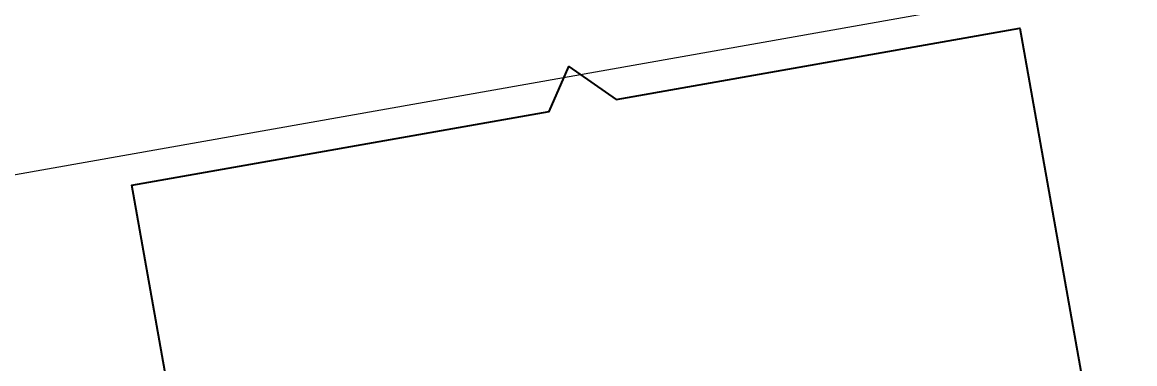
# Model space of a CAD drawing. Header units: millimetres. Extents: x 0 to 8967983, y -224399 to 13801.
# Drawn here: x 71329.06 to 71338.98, y -193403.83 to -193400.78 of the extents above; entities that cross this region are included whole.
import ezdxf
from ezdxf import colors
from ezdxf.entities.mleader import LeaderData, LeaderLine
from ezdxf.math import Vec2, Vec3

# ---------------------------------------------------------------- set-up
doc = ezdxf.new("R2010")
doc.units = ezdxf.units.MM
doc.header["$LTSCALE"] = 10
doc.layers.add('АР_Перегородки витражные', color=152, linetype='Continuous', lineweight=13)
doc.layers.add('Архитектура', color=251, linetype='Continuous')
doc.layers.get('0').off()
doc.layers.get('0').freeze()
doc.styles.add('ISOCPEUR', font='isocpeur.TTF', dxfattribs={"width": 0.7})

# ---------------------------------------------------------------- blocks, each defined once
blk = doc.blocks.new('стойка витр.')
at = {"lineweight": 0, "ltscale": 100, "transparency": 33554687}
blk.add_lwpolyline([(-0.0694, -6.3504), (8.119, -27.9437), (7.5529, -29.2016)], dxfattribs=at)
blk = doc.blocks.new('A$Cae753e6d')
at = {"color": 5, "lineweight": 0, "ltscale": 100, "transparency": 33554687}
blk.add_lwpolyline([(-8.3072, -45.9566), (14.3584, -41.5301), (15.5026, -42.3004)], dxfattribs=at)
at = {"layer": 'АР_Перегородки витражные', "rotation": 80.28340479355269}
blk.add_blockref('стойка витр.', (-14.5548, -44.8164), dxfattribs=at)
blk = doc.blocks.new('A$Cec9b444d')
at = {"color": 241, "ltscale": 100, "true_color": 0xf7abae, "rotation": 359}
blk.add_blockref('A$Cae753e6d', (-263.6037, -6176.9291), dxfattribs=at)
blk = doc.blocks.new('_DOTSMALL')
at = {"color": 0, "linetype": 'ByBlock', "const_width": 0.5}
blk.add_lwpolyline([(-0.0625, 0, 1), (0.0625, 0, 1)], format="xyb", close=True, dxfattribs=at)

msp = doc.modelspace()

# ---------------------------------------------------------------- linework, layer by layer
at = {"layer": 'Архитектура', "lineweight": 25, "transparency": 33554684}
msp.add_lwpolyline([(71330.9076, -193407.159), (71330.0352, -193402.2369), (71333.7569, -193401.5773), (71333.9331, -193401.1746), (71334.3571, -193401.4709), (71337.9587, -193400.8326), (71338.831, -193405.7547)], dxfattribs=at)
msp.add_lwpolyline([(71330.9076, -193407.159), (71330.0352, -193402.2369), (71333.7569, -193401.5773), (71333.9331, -193401.1746), (71334.3571, -193401.4709), (71337.9587, -193400.8326), (71338.831, -193405.7547)], dxfattribs=at)
msp.add_lwpolyline([(71330.9076, -193407.159), (71330.0352, -193402.2369), (71333.7569, -193401.5773), (71333.9331, -193401.1746), (71334.3571, -193401.4709), (71337.9587, -193400.8326), (71338.831, -193405.7547)], dxfattribs=at)
msp.add_lwpolyline([(71330.9076, -193407.159), (71330.0352, -193402.2369), (71333.7569, -193401.5773), (71333.9331, -193401.1746), (71334.3571, -193401.4709), (71337.9587, -193400.8326), (71338.831, -193405.7547)], dxfattribs=at)
msp.add_lwpolyline([(71330.9076, -193407.159), (71330.0352, -193402.2369), (71333.7569, -193401.5773), (71333.9331, -193401.1746), (71334.3571, -193401.4709), (71337.9587, -193400.8326), (71338.831, -193405.7547)], dxfattribs=at)
msp.add_lwpolyline([(71330.9076, -193407.159), (71330.0352, -193402.2369), (71333.7569, -193401.5773), (71333.9331, -193401.1746), (71334.3571, -193401.4709), (71337.9587, -193400.8326), (71338.831, -193405.7547)], dxfattribs=at)
msp.add_lwpolyline([(71330.9076, -193407.159), (71330.0352, -193402.2369), (71333.7569, -193401.5773), (71333.9331, -193401.1746), (71334.3571, -193401.4709), (71337.9587, -193400.8326), (71338.831, -193405.7547)], dxfattribs=at)
msp.add_lwpolyline([(71330.9076, -193407.159), (71330.0352, -193402.2369), (71333.7569, -193401.5773), (71333.9331, -193401.1746), (71334.3571, -193401.4709), (71337.9587, -193400.8326), (71338.831, -193405.7547)], dxfattribs=at)
msp.add_lwpolyline([(71330.9076, -193407.159), (71330.0352, -193402.2369), (71333.7569, -193401.5773), (71333.9331, -193401.1746), (71334.3571, -193401.4709), (71337.9587, -193400.8326), (71338.831, -193405.7547)], dxfattribs=at)
msp.add_lwpolyline([(71330.9076, -193407.159), (71330.0352, -193402.2369), (71333.7569, -193401.5773), (71333.9331, -193401.1746), (71334.3571, -193401.4709), (71337.9587, -193400.8326), (71338.831, -193405.7547)], dxfattribs=at)
msp.add_lwpolyline([(71330.9076, -193407.159), (71330.0352, -193402.2369), (71333.7569, -193401.5773), (71333.9331, -193401.1746), (71334.3571, -193401.4709), (71337.9587, -193400.8326), (71338.831, -193405.7547)], dxfattribs=at)
msp.add_lwpolyline([(71330.9076, -193407.159), (71330.0352, -193402.2369), (71333.7569, -193401.5773), (71333.9331, -193401.1746), (71334.3571, -193401.4709), (71337.9587, -193400.8326), (71338.831, -193405.7547)], dxfattribs=at)
msp.add_lwpolyline([(71330.9076, -193407.159), (71330.0352, -193402.2369), (71333.7569, -193401.5773), (71333.9331, -193401.1746), (71334.3571, -193401.4709), (71337.9587, -193400.8326), (71338.831, -193405.7547)], dxfattribs=at)
msp.add_lwpolyline([(71330.9076, -193407.159), (71330.0352, -193402.2369), (71333.7569, -193401.5773), (71333.9331, -193401.1746), (71334.3571, -193401.4709), (71337.9587, -193400.8326), (71338.831, -193405.7547)], dxfattribs=at)
msp.add_lwpolyline([(71330.9076, -193407.159), (71330.0352, -193402.2369), (71333.7569, -193401.5773), (71333.9331, -193401.1746), (71334.3571, -193401.4709), (71337.9587, -193400.8326), (71338.831, -193405.7547)], dxfattribs=at)
msp.add_lwpolyline([(71330.9076, -193407.159), (71330.0352, -193402.2369), (71333.7569, -193401.5773), (71333.9331, -193401.1746), (71334.3571, -193401.4709), (71337.9587, -193400.8326), (71338.831, -193405.7547)], dxfattribs=at)
msp.add_lwpolyline([(71330.9076, -193407.159), (71330.0352, -193402.2369), (71333.7569, -193401.5773), (71333.9331, -193401.1746), (71334.3571, -193401.4709), (71337.9587, -193400.8326), (71338.831, -193405.7547)], dxfattribs=at)
msp.add_lwpolyline([(71330.9076, -193407.159), (71330.0352, -193402.2369), (71333.7569, -193401.5773), (71333.9331, -193401.1746), (71334.3571, -193401.4709), (71337.9587, -193400.8326), (71338.831, -193405.7547)], dxfattribs=at)
msp.add_lwpolyline([(71330.9076, -193407.159), (71330.0352, -193402.2369), (71333.7569, -193401.5773), (71333.9331, -193401.1746), (71334.3571, -193401.4709), (71337.9587, -193400.8326), (71338.831, -193405.7547)], dxfattribs=at)
msp.add_lwpolyline([(71330.9076, -193407.159), (71330.0352, -193402.2369), (71333.7569, -193401.5773), (71333.9331, -193401.1746), (71334.3571, -193401.4709), (71337.9587, -193400.8326), (71338.831, -193405.7547)], dxfattribs=at)
msp.add_lwpolyline([(71330.9076, -193407.159), (71330.0352, -193402.2369), (71333.7569, -193401.5773), (71333.9331, -193401.1746), (71334.3571, -193401.4709), (71337.9587, -193400.8326), (71338.831, -193405.7547)], dxfattribs=at)
msp.add_lwpolyline([(71330.9076, -193407.159), (71330.0352, -193402.2369), (71333.7569, -193401.5773), (71333.9331, -193401.1746), (71334.3571, -193401.4709), (71337.9587, -193400.8326), (71338.831, -193405.7547)], dxfattribs=at)
msp.add_lwpolyline([(71330.9076, -193407.159), (71330.0352, -193402.2369), (71333.7569, -193401.5773), (71333.9331, -193401.1746), (71334.3571, -193401.4709), (71337.9587, -193400.8326), (71338.831, -193405.7547)], dxfattribs=at)
msp.add_lwpolyline([(71330.9076, -193407.159), (71330.0352, -193402.2369), (71333.7569, -193401.5773), (71333.9331, -193401.1746), (71334.3571, -193401.4709), (71337.9587, -193400.8326), (71338.831, -193405.7547)], dxfattribs=at)
msp.add_lwpolyline([(71330.9076, -193407.159), (71330.0352, -193402.2369), (71333.7569, -193401.5773), (71333.9331, -193401.1746), (71334.3571, -193401.4709), (71337.9587, -193400.8326), (71338.831, -193405.7547)], dxfattribs=at)
msp.add_lwpolyline([(71330.9076, -193407.159), (71330.0352, -193402.2369), (71333.7569, -193401.5773), (71333.9331, -193401.1746), (71334.3571, -193401.4709), (71337.9587, -193400.8326), (71338.831, -193405.7547)], dxfattribs=at)
msp.add_lwpolyline([(71330.9076, -193407.159), (71330.0352, -193402.2369), (71333.7569, -193401.5773), (71333.9331, -193401.1746), (71334.3571, -193401.4709), (71337.9587, -193400.8326), (71338.831, -193405.7547)], dxfattribs=at)
msp.add_lwpolyline([(71330.9076, -193407.159), (71330.0352, -193402.2369), (71333.7569, -193401.5773), (71333.9331, -193401.1746), (71334.3571, -193401.4709), (71337.9587, -193400.8326), (71338.831, -193405.7547)], dxfattribs=at)
msp.add_lwpolyline([(71330.9076, -193407.159), (71330.0352, -193402.2369), (71333.7569, -193401.5773), (71333.9331, -193401.1746), (71334.3571, -193401.4709), (71337.9587, -193400.8326), (71338.831, -193405.7547)], dxfattribs=at)
msp.add_lwpolyline([(71330.9076, -193407.159), (71330.0352, -193402.2369), (71333.7569, -193401.5773), (71333.9331, -193401.1746), (71334.3571, -193401.4709), (71337.9587, -193400.8326), (71338.831, -193405.7547)], dxfattribs=at)
msp.add_lwpolyline([(71330.9076, -193407.159), (71330.0352, -193402.2369), (71333.7569, -193401.5773), (71333.9331, -193401.1746), (71334.3571, -193401.4709), (71337.9587, -193400.8326), (71338.831, -193405.7547)], dxfattribs=at)
msp.add_lwpolyline([(71330.9076, -193407.159), (71330.0352, -193402.2369), (71333.7569, -193401.5773), (71333.9331, -193401.1746), (71334.3571, -193401.4709), (71337.9587, -193400.8326), (71338.831, -193405.7547)], dxfattribs=at)
msp.add_lwpolyline([(71330.9076, -193407.159), (71330.0352, -193402.2369), (71333.7569, -193401.5773), (71333.9331, -193401.1746), (71334.3571, -193401.4709), (71337.9587, -193400.8326), (71338.831, -193405.7547)], dxfattribs=at)
msp.add_lwpolyline([(71330.9076, -193407.159), (71330.0352, -193402.2369), (71333.7569, -193401.5773), (71333.9331, -193401.1746), (71334.3571, -193401.4709), (71337.9587, -193400.8326), (71338.831, -193405.7547)], dxfattribs=at)
msp.add_lwpolyline([(71330.9076, -193407.159), (71330.0352, -193402.2369), (71333.7569, -193401.5773), (71333.9331, -193401.1746), (71334.3571, -193401.4709), (71337.9587, -193400.8326), (71338.831, -193405.7547)], dxfattribs=at)
msp.add_lwpolyline([(71330.9076, -193407.159), (71330.0352, -193402.2369), (71333.7569, -193401.5773), (71333.9331, -193401.1746), (71334.3571, -193401.4709), (71337.9587, -193400.8326), (71338.831, -193405.7547)], dxfattribs=at)
msp.add_lwpolyline([(71330.9076, -193407.159), (71330.0352, -193402.2369), (71333.7569, -193401.5773), (71333.9331, -193401.1746), (71334.3571, -193401.4709), (71337.9587, -193400.8326), (71338.831, -193405.7547)], dxfattribs=at)
msp.add_lwpolyline([(71330.9076, -193407.159), (71330.0352, -193402.2369), (71333.7569, -193401.5773), (71333.9331, -193401.1746), (71334.3571, -193401.4709), (71337.9587, -193400.8326), (71338.831, -193405.7547)], dxfattribs=at)
msp.add_lwpolyline([(71330.9076, -193407.159), (71330.0352, -193402.2369), (71333.7569, -193401.5773), (71333.9331, -193401.1746), (71334.3571, -193401.4709), (71337.9587, -193400.8326), (71338.831, -193405.7547)], dxfattribs=at)
msp.add_lwpolyline([(71330.9076, -193407.159), (71330.0352, -193402.2369), (71333.7569, -193401.5773), (71333.9331, -193401.1746), (71334.3571, -193401.4709), (71337.9587, -193400.8326), (71338.831, -193405.7547)], dxfattribs=at)
msp.add_lwpolyline([(71330.9076, -193407.159), (71330.0352, -193402.2369), (71333.7569, -193401.5773), (71333.9331, -193401.1746), (71334.3571, -193401.4709), (71337.9587, -193400.8326), (71338.831, -193405.7547)], dxfattribs=at)
msp.add_lwpolyline([(71330.9076, -193407.159), (71330.0352, -193402.2369), (71333.7569, -193401.5773), (71333.9331, -193401.1746), (71334.3571, -193401.4709), (71337.9587, -193400.8326), (71338.831, -193405.7547)], dxfattribs=at)
msp.add_lwpolyline([(71330.9076, -193407.159), (71330.0352, -193402.2369), (71333.7569, -193401.5773), (71333.9331, -193401.1746), (71334.3571, -193401.4709), (71337.9587, -193400.8326), (71338.831, -193405.7547)], dxfattribs=at)
msp.add_lwpolyline([(71330.9076, -193407.159), (71330.0352, -193402.2369), (71333.7569, -193401.5773), (71333.9331, -193401.1746), (71334.3571, -193401.4709), (71337.9587, -193400.8326), (71338.831, -193405.7547)], dxfattribs=at)
msp.add_lwpolyline([(71330.9076, -193407.159), (71330.0352, -193402.2369), (71333.7569, -193401.5773), (71333.9331, -193401.1746), (71334.3571, -193401.4709), (71337.9587, -193400.8326), (71338.831, -193405.7547)], dxfattribs=at)
msp.add_lwpolyline([(71330.9076, -193407.159), (71330.0352, -193402.2369), (71333.7569, -193401.5773), (71333.9331, -193401.1746), (71334.3571, -193401.4709), (71337.9587, -193400.8326), (71338.831, -193405.7547)], dxfattribs=at)
msp.add_lwpolyline([(71330.9076, -193407.159), (71330.0352, -193402.2369), (71333.7569, -193401.5773), (71333.9331, -193401.1746), (71334.3571, -193401.4709), (71337.9587, -193400.8326), (71338.831, -193405.7547)], dxfattribs=at)
msp.add_lwpolyline([(71330.9076, -193407.159), (71330.0352, -193402.2369), (71333.7569, -193401.5773), (71333.9331, -193401.1746), (71334.3571, -193401.4709), (71337.9587, -193400.8326), (71338.831, -193405.7547)], dxfattribs=at)
msp.add_lwpolyline([(71330.9076, -193407.159), (71330.0352, -193402.2369), (71333.7569, -193401.5773), (71333.9331, -193401.1746), (71334.3571, -193401.4709), (71337.9587, -193400.8326), (71338.831, -193405.7547)], dxfattribs=at)
msp.add_lwpolyline([(71330.9076, -193407.159), (71330.0352, -193402.2369), (71333.7569, -193401.5773), (71333.9331, -193401.1746), (71334.3571, -193401.4709), (71337.9587, -193400.8326), (71338.831, -193405.7547)], dxfattribs=at)
msp.add_lwpolyline([(71330.9076, -193407.159), (71330.0352, -193402.2369), (71333.7569, -193401.5773), (71333.9331, -193401.1746), (71334.3571, -193401.4709), (71337.9587, -193400.8326), (71338.831, -193405.7547)], dxfattribs=at)
msp.add_lwpolyline([(71330.9076, -193407.159), (71330.0352, -193402.2369), (71333.7569, -193401.5773), (71333.9331, -193401.1746), (71334.3571, -193401.4709), (71337.9587, -193400.8326), (71338.831, -193405.7547)], dxfattribs=at)
msp.add_lwpolyline([(71330.9076, -193407.159), (71330.0352, -193402.2369), (71333.7569, -193401.5773), (71333.9331, -193401.1746), (71334.3571, -193401.4709), (71337.9587, -193400.8326), (71338.831, -193405.7547)], dxfattribs=at)
msp.add_lwpolyline([(71330.9076, -193407.159), (71330.0352, -193402.2369), (71333.7569, -193401.5773), (71333.9331, -193401.1746), (71334.3571, -193401.4709), (71337.9587, -193400.8326), (71338.831, -193405.7547)], dxfattribs=at)
msp.add_lwpolyline([(71330.9076, -193407.159), (71330.0352, -193402.2369), (71333.7569, -193401.5773), (71333.9331, -193401.1746), (71334.3571, -193401.4709), (71337.9587, -193400.8326), (71338.831, -193405.7547)], dxfattribs=at)
msp.add_lwpolyline([(71330.9076, -193407.159), (71330.0352, -193402.2369), (71333.7569, -193401.5773), (71333.9331, -193401.1746), (71334.3571, -193401.4709), (71337.9587, -193400.8326), (71338.831, -193405.7547)], dxfattribs=at)
msp.add_lwpolyline([(71330.9076, -193407.159), (71330.0352, -193402.2369), (71333.7569, -193401.5773), (71333.9331, -193401.1746), (71334.3571, -193401.4709), (71337.9587, -193400.8326), (71338.831, -193405.7547)], dxfattribs=at)
msp.add_lwpolyline([(71330.9076, -193407.159), (71330.0352, -193402.2369), (71333.7569, -193401.5773), (71333.9331, -193401.1746), (71334.3571, -193401.4709), (71337.9587, -193400.8326), (71338.831, -193405.7547)], dxfattribs=at)
msp.add_lwpolyline([(71330.9076, -193407.159), (71330.0352, -193402.2369), (71333.7569, -193401.5773), (71333.9331, -193401.1746), (71334.3571, -193401.4709), (71337.9587, -193400.8326), (71338.831, -193405.7547)], dxfattribs=at)
msp.add_lwpolyline([(71330.9076, -193407.159), (71330.0352, -193402.2369), (71333.7569, -193401.5773), (71333.9331, -193401.1746), (71334.3571, -193401.4709), (71337.9587, -193400.8326), (71338.831, -193405.7547)], dxfattribs=at)
msp.add_lwpolyline([(71330.9076, -193407.159), (71330.0352, -193402.2369), (71333.7569, -193401.5773), (71333.9331, -193401.1746), (71334.3571, -193401.4709), (71337.9587, -193400.8326), (71338.831, -193405.7547)], dxfattribs=at)
msp.add_lwpolyline([(71330.9076, -193407.159), (71330.0352, -193402.2369), (71333.7569, -193401.5773), (71333.9331, -193401.1746), (71334.3571, -193401.4709), (71337.9587, -193400.8326), (71338.831, -193405.7547)], dxfattribs=at)
msp.add_lwpolyline([(71330.9076, -193407.159), (71330.0352, -193402.2369), (71333.7569, -193401.5773), (71333.9331, -193401.1746), (71334.3571, -193401.4709), (71337.9587, -193400.8326), (71338.831, -193405.7547)], dxfattribs=at)
msp.add_lwpolyline([(71330.9076, -193407.159), (71330.0352, -193402.2369), (71333.7569, -193401.5773), (71333.9331, -193401.1746), (71334.3571, -193401.4709), (71337.9587, -193400.8326), (71338.831, -193405.7547)], dxfattribs=at)
msp.add_lwpolyline([(71330.9076, -193407.159), (71330.0352, -193402.2369), (71333.7569, -193401.5773), (71333.9331, -193401.1746), (71334.3571, -193401.4709), (71337.9587, -193400.8326), (71338.831, -193405.7547)], dxfattribs=at)
msp.add_lwpolyline([(71330.9076, -193407.159), (71330.0352, -193402.2369), (71333.7569, -193401.5773), (71333.9331, -193401.1746), (71334.3571, -193401.4709), (71337.9587, -193400.8326), (71338.831, -193405.7547)], dxfattribs=at)
msp.add_lwpolyline([(71330.9076, -193407.159), (71330.0352, -193402.2369), (71333.7569, -193401.5773), (71333.9331, -193401.1746), (71334.3571, -193401.4709), (71337.9587, -193400.8326), (71338.831, -193405.7547)], dxfattribs=at)
msp.add_lwpolyline([(71330.9076, -193407.159), (71330.0352, -193402.2369), (71333.7569, -193401.5773), (71333.9331, -193401.1746), (71334.3571, -193401.4709), (71337.9587, -193400.8326), (71338.831, -193405.7547)], dxfattribs=at)
msp.add_lwpolyline([(71330.9076, -193407.159), (71330.0352, -193402.2369), (71333.7569, -193401.5773), (71333.9331, -193401.1746), (71334.3571, -193401.4709), (71337.9587, -193400.8326), (71338.831, -193405.7547)], dxfattribs=at)
msp.add_lwpolyline([(71330.9076, -193407.159), (71330.0352, -193402.2369), (71333.7569, -193401.5773), (71333.9331, -193401.1746), (71334.3571, -193401.4709), (71337.9587, -193400.8326), (71338.831, -193405.7547)], dxfattribs=at)
msp.add_lwpolyline([(71330.9076, -193407.159), (71330.0352, -193402.2369), (71333.7569, -193401.5773), (71333.9331, -193401.1746), (71334.3571, -193401.4709), (71337.9587, -193400.8326), (71338.831, -193405.7547)], dxfattribs=at)
msp.add_lwpolyline([(71330.9076, -193407.159), (71330.0352, -193402.2369), (71333.7569, -193401.5773), (71333.9331, -193401.1746), (71334.3571, -193401.4709), (71337.9587, -193400.8326), (71338.831, -193405.7547)], dxfattribs=at)
msp.add_lwpolyline([(71330.9076, -193407.159), (71330.0352, -193402.2369), (71333.7569, -193401.5773), (71333.9331, -193401.1746), (71334.3571, -193401.4709), (71337.9587, -193400.8326), (71338.831, -193405.7547)], dxfattribs=at)
msp.add_lwpolyline([(71330.9076, -193407.159), (71330.0352, -193402.2369), (71333.7569, -193401.5773), (71333.9331, -193401.1746), (71334.3571, -193401.4709), (71337.9587, -193400.8326), (71338.831, -193405.7547)], dxfattribs=at)
msp.add_lwpolyline([(71330.9076, -193407.159), (71330.0352, -193402.2369), (71333.7569, -193401.5773), (71333.9331, -193401.1746), (71334.3571, -193401.4709), (71337.9587, -193400.8326), (71338.831, -193405.7547)], dxfattribs=at)
msp.add_lwpolyline([(71330.9076, -193407.159), (71330.0352, -193402.2369), (71333.7569, -193401.5773), (71333.9331, -193401.1746), (71334.3571, -193401.4709), (71337.9587, -193400.8326), (71338.831, -193405.7547)], dxfattribs=at)
msp.add_lwpolyline([(71330.9076, -193407.159), (71330.0352, -193402.2369), (71333.7569, -193401.5773), (71333.9331, -193401.1746), (71334.3571, -193401.4709), (71337.9587, -193400.8326), (71338.831, -193405.7547)], dxfattribs=at)
msp.add_lwpolyline([(71330.9076, -193407.159), (71330.0352, -193402.2369), (71333.7569, -193401.5773), (71333.9331, -193401.1746), (71334.3571, -193401.4709), (71337.9587, -193400.8326), (71338.831, -193405.7547)], dxfattribs=at)
msp.add_lwpolyline([(71330.9076, -193407.159), (71330.0352, -193402.2369), (71333.7569, -193401.5773), (71333.9331, -193401.1746), (71334.3571, -193401.4709), (71337.9587, -193400.8326), (71338.831, -193405.7547)], dxfattribs=at)
msp.add_lwpolyline([(71330.9076, -193407.159), (71330.0352, -193402.2369), (71333.7569, -193401.5773), (71333.9331, -193401.1746), (71334.3571, -193401.4709), (71337.9587, -193400.8326), (71338.831, -193405.7547)], dxfattribs=at)
msp.add_lwpolyline([(71330.9076, -193407.159), (71330.0352, -193402.2369), (71333.7569, -193401.5773), (71333.9331, -193401.1746), (71334.3571, -193401.4709), (71337.9587, -193400.8326), (71338.831, -193405.7547)], dxfattribs=at)
msp.add_lwpolyline([(71330.9076, -193407.159), (71330.0352, -193402.2369), (71333.7569, -193401.5773), (71333.9331, -193401.1746), (71334.3571, -193401.4709), (71337.9587, -193400.8326), (71338.831, -193405.7547)], dxfattribs=at)
msp.add_lwpolyline([(71330.9076, -193407.159), (71330.0352, -193402.2369), (71333.7569, -193401.5773), (71333.9331, -193401.1746), (71334.3571, -193401.4709), (71337.9587, -193400.8326), (71338.831, -193405.7547)], dxfattribs=at)
msp.add_lwpolyline([(71330.9076, -193407.159), (71330.0352, -193402.2369), (71333.7569, -193401.5773), (71333.9331, -193401.1746), (71334.3571, -193401.4709), (71337.9587, -193400.8326), (71338.831, -193405.7547)], dxfattribs=at)
msp.add_lwpolyline([(71330.9076, -193407.159), (71330.0352, -193402.2369), (71333.7569, -193401.5773), (71333.9331, -193401.1746), (71334.3571, -193401.4709), (71337.9587, -193400.8326), (71338.831, -193405.7547)], dxfattribs=at)
msp.add_lwpolyline([(71330.9076, -193407.159), (71330.0352, -193402.2369), (71333.7569, -193401.5773), (71333.9331, -193401.1746), (71334.3571, -193401.4709), (71337.9587, -193400.8326), (71338.831, -193405.7547)], dxfattribs=at)
msp.add_lwpolyline([(71330.9076, -193407.159), (71330.0352, -193402.2369), (71333.7569, -193401.5773), (71333.9331, -193401.1746), (71334.3571, -193401.4709), (71337.9587, -193400.8326), (71338.831, -193405.7547)], dxfattribs=at)
msp.add_lwpolyline([(71330.9076, -193407.159), (71330.0352, -193402.2369), (71333.7569, -193401.5773), (71333.9331, -193401.1746), (71334.3571, -193401.4709), (71337.9587, -193400.8326), (71338.831, -193405.7547)], dxfattribs=at)
msp.add_lwpolyline([(71330.9076, -193407.159), (71330.0352, -193402.2369), (71333.7569, -193401.5773), (71333.9331, -193401.1746), (71334.3571, -193401.4709), (71337.9587, -193400.8326), (71338.831, -193405.7547)], dxfattribs=at)
msp.add_lwpolyline([(71330.9076, -193407.159), (71330.0352, -193402.2369), (71333.7569, -193401.5773), (71333.9331, -193401.1746), (71334.3571, -193401.4709), (71337.9587, -193400.8326), (71338.831, -193405.7547)], dxfattribs=at)
msp.add_lwpolyline([(71330.9076, -193407.159), (71330.0352, -193402.2369), (71333.7569, -193401.5773), (71333.9331, -193401.1746), (71334.3571, -193401.4709), (71337.9587, -193400.8326), (71338.831, -193405.7547)], dxfattribs=at)
msp.add_lwpolyline([(71330.9076, -193407.159), (71330.0352, -193402.2369), (71333.7569, -193401.5773), (71333.9331, -193401.1746), (71334.3571, -193401.4709), (71337.9587, -193400.8326), (71338.831, -193405.7547)], dxfattribs=at)
msp.add_lwpolyline([(71330.9076, -193407.159), (71330.0352, -193402.2369), (71333.7569, -193401.5773), (71333.9331, -193401.1746), (71334.3571, -193401.4709), (71337.9587, -193400.8326), (71338.831, -193405.7547)], dxfattribs=at)
msp.add_lwpolyline([(71330.9076, -193407.159), (71330.0352, -193402.2369), (71333.7569, -193401.5773), (71333.9331, -193401.1746), (71334.3571, -193401.4709), (71337.9587, -193400.8326), (71338.831, -193405.7547)], dxfattribs=at)
msp.add_lwpolyline([(71330.9076, -193407.159), (71330.0352, -193402.2369), (71333.7569, -193401.5773), (71333.9331, -193401.1746), (71334.3571, -193401.4709), (71337.9587, -193400.8326), (71338.831, -193405.7547)], dxfattribs=at)
msp.add_lwpolyline([(71330.9076, -193407.159), (71330.0352, -193402.2369), (71333.7569, -193401.5773), (71333.9331, -193401.1746), (71334.3571, -193401.4709), (71337.9587, -193400.8326), (71338.831, -193405.7547)], dxfattribs=at)
msp.add_lwpolyline([(71330.9076, -193407.159), (71330.0352, -193402.2369), (71333.7569, -193401.5773), (71333.9331, -193401.1746), (71334.3571, -193401.4709), (71337.9587, -193400.8326), (71338.831, -193405.7547)], dxfattribs=at)
msp.add_lwpolyline([(71330.9076, -193407.159), (71330.0352, -193402.2369), (71333.7569, -193401.5773), (71333.9331, -193401.1746), (71334.3571, -193401.4709), (71337.9587, -193400.8326), (71338.831, -193405.7547)], dxfattribs=at)
msp.add_lwpolyline([(71330.9076, -193407.159), (71330.0352, -193402.2369), (71333.7569, -193401.5773), (71333.9331, -193401.1746), (71334.3571, -193401.4709), (71337.9587, -193400.8326), (71338.831, -193405.7547)], dxfattribs=at)
msp.add_lwpolyline([(71330.9076, -193407.159), (71330.0352, -193402.2369), (71333.7569, -193401.5773), (71333.9331, -193401.1746), (71334.3571, -193401.4709), (71337.9587, -193400.8326), (71338.831, -193405.7547)], dxfattribs=at)
msp.add_lwpolyline([(71330.9076, -193407.159), (71330.0352, -193402.2369), (71333.7569, -193401.5773), (71333.9331, -193401.1746), (71334.3571, -193401.4709), (71337.9587, -193400.8326), (71338.831, -193405.7547)], dxfattribs=at)
msp.add_lwpolyline([(71330.9076, -193407.159), (71330.0352, -193402.2369), (71333.7569, -193401.5773), (71333.9331, -193401.1746), (71334.3571, -193401.4709), (71337.9587, -193400.8326), (71338.831, -193405.7547)], dxfattribs=at)
msp.add_lwpolyline([(71330.9076, -193407.159), (71330.0352, -193402.2369), (71333.7569, -193401.5773), (71333.9331, -193401.1746), (71334.3571, -193401.4709), (71337.9587, -193400.8326), (71338.831, -193405.7547)], dxfattribs=at)
msp.add_lwpolyline([(71330.9076, -193407.159), (71330.0352, -193402.2369), (71333.7569, -193401.5773), (71333.9331, -193401.1746), (71334.3571, -193401.4709), (71337.9587, -193400.8326), (71338.831, -193405.7547)], dxfattribs=at)
msp.add_lwpolyline([(71330.9076, -193407.159), (71330.0352, -193402.2369), (71333.7569, -193401.5773), (71333.9331, -193401.1746), (71334.3571, -193401.4709), (71337.9587, -193400.8326), (71338.831, -193405.7547)], dxfattribs=at)
msp.add_lwpolyline([(71330.9076, -193407.159), (71330.0352, -193402.2369), (71333.7569, -193401.5773), (71333.9331, -193401.1746), (71334.3571, -193401.4709), (71337.9587, -193400.8326), (71338.831, -193405.7547)], dxfattribs=at)
msp.add_lwpolyline([(71330.9076, -193407.159), (71330.0352, -193402.2369), (71333.7569, -193401.5773), (71333.9331, -193401.1746), (71334.3571, -193401.4709), (71337.9587, -193400.8326), (71338.831, -193405.7547)], dxfattribs=at)
msp.add_lwpolyline([(71330.9076, -193407.159), (71330.0352, -193402.2369), (71333.7569, -193401.5773), (71333.9331, -193401.1746), (71334.3571, -193401.4709), (71337.9587, -193400.8326), (71338.831, -193405.7547)], dxfattribs=at)
msp.add_lwpolyline([(71330.9076, -193407.159), (71330.0352, -193402.2369), (71333.7569, -193401.5773), (71333.9331, -193401.1746), (71334.3571, -193401.4709), (71337.9587, -193400.8326), (71338.831, -193405.7547)], dxfattribs=at)
msp.add_lwpolyline([(71330.9076, -193407.159), (71330.0352, -193402.2369), (71333.7569, -193401.5773), (71333.9331, -193401.1746), (71334.3571, -193401.4709), (71337.9587, -193400.8326), (71338.831, -193405.7547)], dxfattribs=at)
msp.add_lwpolyline([(71330.9076, -193407.159), (71330.0352, -193402.2369), (71333.7569, -193401.5773), (71333.9331, -193401.1746), (71334.3571, -193401.4709), (71337.9587, -193400.8326), (71338.831, -193405.7547)], dxfattribs=at)
msp.add_lwpolyline([(71330.9076, -193407.159), (71330.0352, -193402.2369), (71333.7569, -193401.5773), (71333.9331, -193401.1746), (71334.3571, -193401.4709), (71337.9587, -193400.8326), (71338.831, -193405.7547)], dxfattribs=at)
msp.add_lwpolyline([(71330.9076, -193407.159), (71330.0352, -193402.2369), (71333.7569, -193401.5773), (71333.9331, -193401.1746), (71334.3571, -193401.4709), (71337.9587, -193400.8326), (71338.831, -193405.7547)], dxfattribs=at)
msp.add_lwpolyline([(71330.9076, -193407.159), (71330.0352, -193402.2369), (71333.7569, -193401.5773), (71333.9331, -193401.1746), (71334.3571, -193401.4709), (71337.9587, -193400.8326), (71338.831, -193405.7547)], dxfattribs=at)
msp.add_lwpolyline([(71330.9076, -193407.159), (71330.0352, -193402.2369), (71333.7569, -193401.5773), (71333.9331, -193401.1746), (71334.3571, -193401.4709), (71337.9587, -193400.8326), (71338.831, -193405.7547)], dxfattribs=at)
msp.add_lwpolyline([(71330.9076, -193407.159), (71330.0352, -193402.2369), (71333.7569, -193401.5773), (71333.9331, -193401.1746), (71334.3571, -193401.4709), (71337.9587, -193400.8326), (71338.831, -193405.7547)], dxfattribs=at)
msp.add_lwpolyline([(71330.9076, -193407.159), (71330.0352, -193402.2369), (71333.7569, -193401.5773), (71333.9331, -193401.1746), (71334.3571, -193401.4709), (71337.9587, -193400.8326), (71338.831, -193405.7547)], dxfattribs=at)
msp.add_lwpolyline([(71330.9076, -193407.159), (71330.0352, -193402.2369), (71333.7569, -193401.5773), (71333.9331, -193401.1746), (71334.3571, -193401.4709), (71337.9587, -193400.8326), (71338.831, -193405.7547)], dxfattribs=at)
msp.add_lwpolyline([(71330.9076, -193407.159), (71330.0352, -193402.2369), (71333.7569, -193401.5773), (71333.9331, -193401.1746), (71334.3571, -193401.4709), (71337.9587, -193400.8326), (71338.831, -193405.7547)], dxfattribs=at)
msp.add_lwpolyline([(71330.9076, -193407.159), (71330.0352, -193402.2369), (71333.7569, -193401.5773), (71333.9331, -193401.1746), (71334.3571, -193401.4709), (71337.9587, -193400.8326), (71338.831, -193405.7547)], dxfattribs=at)
msp.add_lwpolyline([(71330.9076, -193407.159), (71330.0352, -193402.2369), (71333.7569, -193401.5773), (71333.9331, -193401.1746), (71334.3571, -193401.4709), (71337.9587, -193400.8326), (71338.831, -193405.7547)], dxfattribs=at)
msp.add_lwpolyline([(71330.9076, -193407.159), (71330.0352, -193402.2369), (71333.7569, -193401.5773), (71333.9331, -193401.1746), (71334.3571, -193401.4709), (71337.9587, -193400.8326), (71338.831, -193405.7547)], dxfattribs=at)
msp.add_lwpolyline([(71330.9076, -193407.159), (71330.0352, -193402.2369), (71333.7569, -193401.5773), (71333.9331, -193401.1746), (71334.3571, -193401.4709), (71337.9587, -193400.8326), (71338.831, -193405.7547)], dxfattribs=at)
msp.add_lwpolyline([(71330.9076, -193407.159), (71330.0352, -193402.2369), (71333.7569, -193401.5773), (71333.9331, -193401.1746), (71334.3571, -193401.4709), (71337.9587, -193400.8326), (71338.831, -193405.7547)], dxfattribs=at)
msp.add_lwpolyline([(71330.9076, -193407.159), (71330.0352, -193402.2369), (71333.7569, -193401.5773), (71333.9331, -193401.1746), (71334.3571, -193401.4709), (71337.9587, -193400.8326), (71338.831, -193405.7547)], dxfattribs=at)
msp.add_lwpolyline([(71330.9076, -193407.159), (71330.0352, -193402.2369), (71333.7569, -193401.5773), (71333.9331, -193401.1746), (71334.3571, -193401.4709), (71337.9587, -193400.8326), (71338.831, -193405.7547)], dxfattribs=at)
msp.add_lwpolyline([(71330.9076, -193407.159), (71330.0352, -193402.2369), (71333.7569, -193401.5773), (71333.9331, -193401.1746), (71334.3571, -193401.4709), (71337.9587, -193400.8326), (71338.831, -193405.7547)], dxfattribs=at)
msp.add_lwpolyline([(71330.9076, -193407.159), (71330.0352, -193402.2369), (71333.7569, -193401.5773), (71333.9331, -193401.1746), (71334.3571, -193401.4709), (71337.9587, -193400.8326), (71338.831, -193405.7547)], dxfattribs=at)
msp.add_lwpolyline([(71330.9076, -193407.159), (71330.0352, -193402.2369), (71333.7569, -193401.5773), (71333.9331, -193401.1746), (71334.3571, -193401.4709), (71337.9587, -193400.8326), (71338.831, -193405.7547)], dxfattribs=at)
msp.add_lwpolyline([(71330.9076, -193407.159), (71330.0352, -193402.2369), (71333.7569, -193401.5773), (71333.9331, -193401.1746), (71334.3571, -193401.4709), (71337.9587, -193400.8326), (71338.831, -193405.7547)], dxfattribs=at)
msp.add_lwpolyline([(71330.9076, -193407.159), (71330.0352, -193402.2369), (71333.7569, -193401.5773), (71333.9331, -193401.1746), (71334.3571, -193401.4709), (71337.9587, -193400.8326), (71338.831, -193405.7547)], dxfattribs=at)
msp.add_lwpolyline([(71330.9076, -193407.159), (71330.0352, -193402.2369), (71333.7569, -193401.5773), (71333.9331, -193401.1746), (71334.3571, -193401.4709), (71337.9587, -193400.8326), (71338.831, -193405.7547)], dxfattribs=at)
msp.add_lwpolyline([(71330.9076, -193407.159), (71330.0352, -193402.2369), (71333.7569, -193401.5773), (71333.9331, -193401.1746), (71334.3571, -193401.4709), (71337.9587, -193400.8326), (71338.831, -193405.7547)], dxfattribs=at)
msp.add_lwpolyline([(71330.9076, -193407.159), (71330.0352, -193402.2369), (71333.7569, -193401.5773), (71333.9331, -193401.1746), (71334.3571, -193401.4709), (71337.9587, -193400.8326), (71338.831, -193405.7547)], dxfattribs=at)
msp.add_lwpolyline([(71330.9076, -193407.159), (71330.0352, -193402.2369), (71333.7569, -193401.5773), (71333.9331, -193401.1746), (71334.3571, -193401.4709), (71337.9587, -193400.8326), (71338.831, -193405.7547)], dxfattribs=at)
msp.add_lwpolyline([(71330.9076, -193407.159), (71330.0352, -193402.2369), (71333.7569, -193401.5773), (71333.9331, -193401.1746), (71334.3571, -193401.4709), (71337.9587, -193400.8326), (71338.831, -193405.7547)], dxfattribs=at)
msp.add_lwpolyline([(71330.9076, -193407.159), (71330.0352, -193402.2369), (71333.7569, -193401.5773), (71333.9331, -193401.1746), (71334.3571, -193401.4709), (71337.9587, -193400.8326), (71338.831, -193405.7547)], dxfattribs=at)
msp.add_lwpolyline([(71330.9076, -193407.159), (71330.0352, -193402.2369), (71333.7569, -193401.5773), (71333.9331, -193401.1746), (71334.3571, -193401.4709), (71337.9587, -193400.8326), (71338.831, -193405.7547)], dxfattribs=at)
msp.add_lwpolyline([(71330.9076, -193407.159), (71330.0352, -193402.2369), (71333.7569, -193401.5773), (71333.9331, -193401.1746), (71334.3571, -193401.4709), (71337.9587, -193400.8326), (71338.831, -193405.7547)], dxfattribs=at)
msp.add_lwpolyline([(71330.9076, -193407.159), (71330.0352, -193402.2369), (71333.7569, -193401.5773), (71333.9331, -193401.1746), (71334.3571, -193401.4709), (71337.9587, -193400.8326), (71338.831, -193405.7547)], dxfattribs=at)
msp.add_lwpolyline([(71330.9076, -193407.159), (71330.0352, -193402.2369), (71333.7569, -193401.5773), (71333.9331, -193401.1746), (71334.3571, -193401.4709), (71337.9587, -193400.8326), (71338.831, -193405.7547)], dxfattribs=at)
msp.add_lwpolyline([(71330.9076, -193407.159), (71330.0352, -193402.2369), (71333.7569, -193401.5773), (71333.9331, -193401.1746), (71334.3571, -193401.4709), (71337.9587, -193400.8326), (71338.831, -193405.7547)], dxfattribs=at)
msp.add_lwpolyline([(71330.9076, -193407.159), (71330.0352, -193402.2369), (71333.7569, -193401.5773), (71333.9331, -193401.1746), (71334.3571, -193401.4709), (71337.9587, -193400.8326), (71338.831, -193405.7547)], dxfattribs=at)
msp.add_lwpolyline([(71330.9076, -193407.159), (71330.0352, -193402.2369), (71333.7569, -193401.5773), (71333.9331, -193401.1746), (71334.3571, -193401.4709), (71337.9587, -193400.8326), (71338.831, -193405.7547)], dxfattribs=at)
msp.add_lwpolyline([(71330.9076, -193407.159), (71330.0352, -193402.2369), (71333.7569, -193401.5773), (71333.9331, -193401.1746), (71334.3571, -193401.4709), (71337.9587, -193400.8326), (71338.831, -193405.7547)], dxfattribs=at)
msp.add_lwpolyline([(71330.9076, -193407.159), (71330.0352, -193402.2369), (71333.7569, -193401.5773), (71333.9331, -193401.1746), (71334.3571, -193401.4709), (71337.9587, -193400.8326), (71338.831, -193405.7547)], dxfattribs=at)
msp.add_lwpolyline([(71330.9076, -193407.159), (71330.0352, -193402.2369), (71333.7569, -193401.5773), (71333.9331, -193401.1746), (71334.3571, -193401.4709), (71337.9587, -193400.8326), (71338.831, -193405.7547)], dxfattribs=at)
msp.add_lwpolyline([(71330.9076, -193407.159), (71330.0352, -193402.2369), (71333.7569, -193401.5773), (71333.9331, -193401.1746), (71334.3571, -193401.4709), (71337.9587, -193400.8326), (71338.831, -193405.7547)], dxfattribs=at)
msp.add_lwpolyline([(71330.9076, -193407.159), (71330.0352, -193402.2369), (71333.7569, -193401.5773), (71333.9331, -193401.1746), (71334.3571, -193401.4709), (71337.9587, -193400.8326), (71338.831, -193405.7547)], dxfattribs=at)
msp.add_lwpolyline([(71330.9076, -193407.159), (71330.0352, -193402.2369), (71333.7569, -193401.5773), (71333.9331, -193401.1746), (71334.3571, -193401.4709), (71337.9587, -193400.8326), (71338.831, -193405.7547)], dxfattribs=at)
msp.add_lwpolyline([(71330.9076, -193407.159), (71330.0352, -193402.2369), (71333.7569, -193401.5773), (71333.9331, -193401.1746), (71334.3571, -193401.4709), (71337.9587, -193400.8326), (71338.831, -193405.7547)], dxfattribs=at)
msp.add_lwpolyline([(71330.9076, -193407.159), (71330.0352, -193402.2369), (71333.7569, -193401.5773), (71333.9331, -193401.1746), (71334.3571, -193401.4709), (71337.9587, -193400.8326), (71338.831, -193405.7547)], dxfattribs=at)
msp.add_lwpolyline([(71330.9076, -193407.159), (71330.0352, -193402.2369), (71333.7569, -193401.5773), (71333.9331, -193401.1746), (71334.3571, -193401.4709), (71337.9587, -193400.8326), (71338.831, -193405.7547)], dxfattribs=at)
msp.add_lwpolyline([(71330.9076, -193407.159), (71330.0352, -193402.2369), (71333.7569, -193401.5773), (71333.9331, -193401.1746), (71334.3571, -193401.4709), (71337.9587, -193400.8326), (71338.831, -193405.7547)], dxfattribs=at)
msp.add_lwpolyline([(71330.9076, -193407.159), (71330.0352, -193402.2369), (71333.7569, -193401.5773), (71333.9331, -193401.1746), (71334.3571, -193401.4709), (71337.9587, -193400.8326), (71338.831, -193405.7547)], dxfattribs=at)
msp.add_lwpolyline([(71330.9076, -193407.159), (71330.0352, -193402.2369), (71333.7569, -193401.5773), (71333.9331, -193401.1746), (71334.3571, -193401.4709), (71337.9587, -193400.8326), (71338.831, -193405.7547)], dxfattribs=at)
msp.add_lwpolyline([(71330.9076, -193407.159), (71330.0352, -193402.2369), (71333.7569, -193401.5773), (71333.9331, -193401.1746), (71334.3571, -193401.4709), (71337.9587, -193400.8326), (71338.831, -193405.7547)], dxfattribs=at)
msp.add_lwpolyline([(71330.9076, -193407.159), (71330.0352, -193402.2369), (71333.7569, -193401.5773), (71333.9331, -193401.1746), (71334.3571, -193401.4709), (71337.9587, -193400.8326), (71338.831, -193405.7547)], dxfattribs=at)
msp.add_lwpolyline([(71330.9076, -193407.159), (71330.0352, -193402.2369), (71333.7569, -193401.5773), (71333.9331, -193401.1746), (71334.3571, -193401.4709), (71337.9587, -193400.8326), (71338.831, -193405.7547)], dxfattribs=at)
msp.add_lwpolyline([(71330.9076, -193407.159), (71330.0352, -193402.2369), (71333.7569, -193401.5773), (71333.9331, -193401.1746), (71334.3571, -193401.4709), (71337.9587, -193400.8326), (71338.831, -193405.7547)], dxfattribs=at)
msp.add_lwpolyline([(71330.9076, -193407.159), (71330.0352, -193402.2369), (71333.7569, -193401.5773), (71333.9331, -193401.1746), (71334.3571, -193401.4709), (71337.9587, -193400.8326), (71338.831, -193405.7547)], dxfattribs=at)
msp.add_lwpolyline([(71330.9076, -193407.159), (71330.0352, -193402.2369), (71333.7569, -193401.5773), (71333.9331, -193401.1746), (71334.3571, -193401.4709), (71337.9587, -193400.8326), (71338.831, -193405.7547)], dxfattribs=at)
msp.add_lwpolyline([(71330.9076, -193407.159), (71330.0352, -193402.2369), (71333.7569, -193401.5773), (71333.9331, -193401.1746), (71334.3571, -193401.4709), (71337.9587, -193400.8326), (71338.831, -193405.7547)], dxfattribs=at)
msp.add_lwpolyline([(71330.9076, -193407.159), (71330.0352, -193402.2369), (71333.7569, -193401.5773), (71333.9331, -193401.1746), (71334.3571, -193401.4709), (71337.9587, -193400.8326), (71338.831, -193405.7547)], dxfattribs=at)
msp.add_lwpolyline([(71330.9076, -193407.159), (71330.0352, -193402.2369), (71333.7569, -193401.5773), (71333.9331, -193401.1746), (71334.3571, -193401.4709), (71337.9587, -193400.8326), (71338.831, -193405.7547)], dxfattribs=at)
msp.add_lwpolyline([(71330.9076, -193407.159), (71330.0352, -193402.2369), (71333.7569, -193401.5773), (71333.9331, -193401.1746), (71334.3571, -193401.4709), (71337.9587, -193400.8326), (71338.831, -193405.7547)], dxfattribs=at)
msp.add_lwpolyline([(71330.9076, -193407.159), (71330.0352, -193402.2369), (71333.7569, -193401.5773), (71333.9331, -193401.1746), (71334.3571, -193401.4709), (71337.9587, -193400.8326), (71338.831, -193405.7547)], dxfattribs=at)
msp.add_lwpolyline([(71330.9076, -193407.159), (71330.0352, -193402.2369), (71333.7569, -193401.5773), (71333.9331, -193401.1746), (71334.3571, -193401.4709), (71337.9587, -193400.8326), (71338.831, -193405.7547)], dxfattribs=at)
msp.add_lwpolyline([(71330.9076, -193407.159), (71330.0352, -193402.2369), (71333.7569, -193401.5773), (71333.9331, -193401.1746), (71334.3571, -193401.4709), (71337.9587, -193400.8326), (71338.831, -193405.7547)], dxfattribs=at)
msp.add_lwpolyline([(71330.9076, -193407.159), (71330.0352, -193402.2369), (71333.7569, -193401.5773), (71333.9331, -193401.1746), (71334.3571, -193401.4709), (71337.9587, -193400.8326), (71338.831, -193405.7547)], dxfattribs=at)
msp.add_lwpolyline([(71330.9076, -193407.159), (71330.0352, -193402.2369), (71333.7569, -193401.5773), (71333.9331, -193401.1746), (71334.3571, -193401.4709), (71337.9587, -193400.8326), (71338.831, -193405.7547)], dxfattribs=at)
msp.add_lwpolyline([(71330.9076, -193407.159), (71330.0352, -193402.2369), (71333.7569, -193401.5773), (71333.9331, -193401.1746), (71334.3571, -193401.4709), (71337.9587, -193400.8326), (71338.831, -193405.7547)], dxfattribs=at)
msp.add_lwpolyline([(71330.9076, -193407.159), (71330.0352, -193402.2369), (71333.7569, -193401.5773), (71333.9331, -193401.1746), (71334.3571, -193401.4709), (71337.9587, -193400.8326), (71338.831, -193405.7547)], dxfattribs=at)
msp.add_lwpolyline([(71330.9076, -193407.159), (71330.0352, -193402.2369), (71333.7569, -193401.5773), (71333.9331, -193401.1746), (71334.3571, -193401.4709), (71337.9587, -193400.8326), (71338.831, -193405.7547)], dxfattribs=at)
msp.add_lwpolyline([(71330.9076, -193407.159), (71330.0352, -193402.2369), (71333.7569, -193401.5773), (71333.9331, -193401.1746), (71334.3571, -193401.4709), (71337.9587, -193400.8326), (71338.831, -193405.7547)], dxfattribs=at)
msp.add_lwpolyline([(71330.9076, -193407.159), (71330.0352, -193402.2369), (71333.7569, -193401.5773), (71333.9331, -193401.1746), (71334.3571, -193401.4709), (71337.9587, -193400.8326), (71338.831, -193405.7547)], dxfattribs=at)
msp.add_lwpolyline([(71330.9076, -193407.159), (71330.0352, -193402.2369), (71333.7569, -193401.5773), (71333.9331, -193401.1746), (71334.3571, -193401.4709), (71337.9587, -193400.8326), (71338.831, -193405.7547)], dxfattribs=at)
msp.add_lwpolyline([(71330.9076, -193407.159), (71330.0352, -193402.2369), (71333.7569, -193401.5773), (71333.9331, -193401.1746), (71334.3571, -193401.4709), (71337.9587, -193400.8326), (71338.831, -193405.7547)], dxfattribs=at)
msp.add_lwpolyline([(71330.9076, -193407.159), (71330.0352, -193402.2369), (71333.7569, -193401.5773), (71333.9331, -193401.1746), (71334.3571, -193401.4709), (71337.9587, -193400.8326), (71338.831, -193405.7547)], dxfattribs=at)
msp.add_lwpolyline([(71330.9076, -193407.159), (71330.0352, -193402.2369), (71333.7569, -193401.5773), (71333.9331, -193401.1746), (71334.3571, -193401.4709), (71337.9587, -193400.8326), (71338.831, -193405.7547)], dxfattribs=at)
msp.add_lwpolyline([(71330.9076, -193407.159), (71330.0352, -193402.2369), (71333.7569, -193401.5773), (71333.9331, -193401.1746), (71334.3571, -193401.4709), (71337.9587, -193400.8326), (71338.831, -193405.7547)], dxfattribs=at)
msp.add_lwpolyline([(71330.9076, -193407.159), (71330.0352, -193402.2369), (71333.7569, -193401.5773), (71333.9331, -193401.1746), (71334.3571, -193401.4709), (71337.9587, -193400.8326), (71338.831, -193405.7547)], dxfattribs=at)
msp.add_lwpolyline([(71330.9076, -193407.159), (71330.0352, -193402.2369), (71333.7569, -193401.5773), (71333.9331, -193401.1746), (71334.3571, -193401.4709), (71337.9587, -193400.8326), (71338.831, -193405.7547)], dxfattribs=at)
msp.add_lwpolyline([(71330.9076, -193407.159), (71330.0352, -193402.2369), (71333.7569, -193401.5773), (71333.9331, -193401.1746), (71334.3571, -193401.4709), (71337.9587, -193400.8326), (71338.831, -193405.7547)], dxfattribs=at)
msp.add_lwpolyline([(71330.9076, -193407.159), (71330.0352, -193402.2369), (71333.7569, -193401.5773), (71333.9331, -193401.1746), (71334.3571, -193401.4709), (71337.9587, -193400.8326), (71338.831, -193405.7547)], dxfattribs=at)
msp.add_lwpolyline([(71330.9076, -193407.159), (71330.0352, -193402.2369), (71333.7569, -193401.5773), (71333.9331, -193401.1746), (71334.3571, -193401.4709), (71337.9587, -193400.8326), (71338.831, -193405.7547)], dxfattribs=at)
msp.add_lwpolyline([(71330.9076, -193407.159), (71330.0352, -193402.2369), (71333.7569, -193401.5773), (71333.9331, -193401.1746), (71334.3571, -193401.4709), (71337.9587, -193400.8326), (71338.831, -193405.7547)], dxfattribs=at)
msp.add_lwpolyline([(71330.9076, -193407.159), (71330.0352, -193402.2369), (71333.7569, -193401.5773), (71333.9331, -193401.1746), (71334.3571, -193401.4709), (71337.9587, -193400.8326), (71338.831, -193405.7547)], dxfattribs=at)
msp.add_lwpolyline([(71330.9076, -193407.159), (71330.0352, -193402.2369), (71333.7569, -193401.5773), (71333.9331, -193401.1746), (71334.3571, -193401.4709), (71337.9587, -193400.8326), (71338.831, -193405.7547)], dxfattribs=at)
msp.add_lwpolyline([(71330.9076, -193407.159), (71330.0352, -193402.2369), (71333.7569, -193401.5773), (71333.9331, -193401.1746), (71334.3571, -193401.4709), (71337.9587, -193400.8326), (71338.831, -193405.7547)], dxfattribs=at)
msp.add_lwpolyline([(71330.9076, -193407.159), (71330.0352, -193402.2369), (71333.7569, -193401.5773), (71333.9331, -193401.1746), (71334.3571, -193401.4709), (71337.9587, -193400.8326), (71338.831, -193405.7547)], dxfattribs=at)
msp.add_lwpolyline([(71330.9076, -193407.159), (71330.0352, -193402.2369), (71333.7569, -193401.5773), (71333.9331, -193401.1746), (71334.3571, -193401.4709), (71337.9587, -193400.8326), (71338.831, -193405.7547)], dxfattribs=at)
msp.add_lwpolyline([(71330.9076, -193407.159), (71330.0352, -193402.2369), (71333.7569, -193401.5773), (71333.9331, -193401.1746), (71334.3571, -193401.4709), (71337.9587, -193400.8326), (71338.831, -193405.7547)], dxfattribs=at)
msp.add_lwpolyline([(71330.9076, -193407.159), (71330.0352, -193402.2369), (71333.7569, -193401.5773), (71333.9331, -193401.1746), (71334.3571, -193401.4709), (71337.9587, -193400.8326), (71338.831, -193405.7547)], dxfattribs=at)
msp.add_lwpolyline([(71330.9076, -193407.159), (71330.0352, -193402.2369), (71333.7569, -193401.5773), (71333.9331, -193401.1746), (71334.3571, -193401.4709), (71337.9587, -193400.8326), (71338.831, -193405.7547)], dxfattribs=at)
msp.add_lwpolyline([(71330.9076, -193407.159), (71330.0352, -193402.2369), (71333.7569, -193401.5773), (71333.9331, -193401.1746), (71334.3571, -193401.4709), (71337.9587, -193400.8326), (71338.831, -193405.7547)], dxfattribs=at)
msp.add_lwpolyline([(71330.9076, -193407.159), (71330.0352, -193402.2369), (71333.7569, -193401.5773), (71333.9331, -193401.1746), (71334.3571, -193401.4709), (71337.9587, -193400.8326), (71338.831, -193405.7547)], dxfattribs=at)
msp.add_lwpolyline([(71330.9076, -193407.159), (71330.0352, -193402.2369), (71333.7569, -193401.5773), (71333.9331, -193401.1746), (71334.3571, -193401.4709), (71337.9587, -193400.8326), (71338.831, -193405.7547)], dxfattribs=at)
msp.add_lwpolyline([(71330.9076, -193407.159), (71330.0352, -193402.2369), (71333.7569, -193401.5773), (71333.9331, -193401.1746), (71334.3571, -193401.4709), (71337.9587, -193400.8326), (71338.831, -193405.7547)], dxfattribs=at)
msp.add_lwpolyline([(71330.9076, -193407.159), (71330.0352, -193402.2369), (71333.7569, -193401.5773), (71333.9331, -193401.1746), (71334.3571, -193401.4709), (71337.9587, -193400.8326), (71338.831, -193405.7547)], dxfattribs=at)
msp.add_lwpolyline([(71330.9076, -193407.159), (71330.0352, -193402.2369), (71333.7569, -193401.5773), (71333.9331, -193401.1746), (71334.3571, -193401.4709), (71337.9587, -193400.8326), (71338.831, -193405.7547)], dxfattribs=at)
msp.add_lwpolyline([(71330.9076, -193407.159), (71330.0352, -193402.2369), (71333.7569, -193401.5773), (71333.9331, -193401.1746), (71334.3571, -193401.4709), (71337.9587, -193400.8326), (71338.831, -193405.7547)], dxfattribs=at)
msp.add_lwpolyline([(71330.9076, -193407.159), (71330.0352, -193402.2369), (71333.7569, -193401.5773), (71333.9331, -193401.1746), (71334.3571, -193401.4709), (71337.9587, -193400.8326), (71338.831, -193405.7547)], dxfattribs=at)
msp.add_lwpolyline([(71330.9076, -193407.159), (71330.0352, -193402.2369), (71333.7569, -193401.5773), (71333.9331, -193401.1746), (71334.3571, -193401.4709), (71337.9587, -193400.8326), (71338.831, -193405.7547)], dxfattribs=at)
msp.add_lwpolyline([(71330.9076, -193407.159), (71330.0352, -193402.2369), (71333.7569, -193401.5773), (71333.9331, -193401.1746), (71334.3571, -193401.4709), (71337.9587, -193400.8326), (71338.831, -193405.7547)], dxfattribs=at)
msp.add_lwpolyline([(71330.9076, -193407.159), (71330.0352, -193402.2369), (71333.7569, -193401.5773), (71333.9331, -193401.1746), (71334.3571, -193401.4709), (71337.9587, -193400.8326), (71338.831, -193405.7547)], dxfattribs=at)
msp.add_lwpolyline([(71330.9076, -193407.159), (71330.0352, -193402.2369), (71333.7569, -193401.5773), (71333.9331, -193401.1746), (71334.3571, -193401.4709), (71337.9587, -193400.8326), (71338.831, -193405.7547)], dxfattribs=at)
msp.add_lwpolyline([(71330.9076, -193407.159), (71330.0352, -193402.2369), (71333.7569, -193401.5773), (71333.9331, -193401.1746), (71334.3571, -193401.4709), (71337.9587, -193400.8326), (71338.831, -193405.7547)], dxfattribs=at)
msp.add_lwpolyline([(71330.9076, -193407.159), (71330.0352, -193402.2369), (71333.7569, -193401.5773), (71333.9331, -193401.1746), (71334.3571, -193401.4709), (71337.9587, -193400.8326), (71338.831, -193405.7547)], dxfattribs=at)
msp.add_lwpolyline([(71330.9076, -193407.159), (71330.0352, -193402.2369), (71333.7569, -193401.5773), (71333.9331, -193401.1746), (71334.3571, -193401.4709), (71337.9587, -193400.8326), (71338.831, -193405.7547)], dxfattribs=at)
msp.add_lwpolyline([(71330.9076, -193407.159), (71330.0352, -193402.2369), (71333.7569, -193401.5773), (71333.9331, -193401.1746), (71334.3571, -193401.4709), (71337.9587, -193400.8326), (71338.831, -193405.7547)], dxfattribs=at)
msp.add_lwpolyline([(71330.9076, -193407.159), (71330.0352, -193402.2369), (71333.7569, -193401.5773), (71333.9331, -193401.1746), (71334.3571, -193401.4709), (71337.9587, -193400.8326), (71338.831, -193405.7547)], dxfattribs=at)
msp.add_lwpolyline([(71330.9076, -193407.159), (71330.0352, -193402.2369), (71333.7569, -193401.5773), (71333.9331, -193401.1746), (71334.3571, -193401.4709), (71337.9587, -193400.8326), (71338.831, -193405.7547)], dxfattribs=at)
msp.add_lwpolyline([(71330.9076, -193407.159), (71330.0352, -193402.2369), (71333.7569, -193401.5773), (71333.9331, -193401.1746), (71334.3571, -193401.4709), (71337.9587, -193400.8326), (71338.831, -193405.7547)], dxfattribs=at)
msp.add_lwpolyline([(71330.9076, -193407.159), (71330.0352, -193402.2369), (71333.7569, -193401.5773), (71333.9331, -193401.1746), (71334.3571, -193401.4709), (71337.9587, -193400.8326), (71338.831, -193405.7547)], dxfattribs=at)
msp.add_lwpolyline([(71330.9076, -193407.159), (71330.0352, -193402.2369), (71333.7569, -193401.5773), (71333.9331, -193401.1746), (71334.3571, -193401.4709), (71337.9587, -193400.8326), (71338.831, -193405.7547)], dxfattribs=at)
msp.add_lwpolyline([(71330.9076, -193407.159), (71330.0352, -193402.2369), (71333.7569, -193401.5773), (71333.9331, -193401.1746), (71334.3571, -193401.4709), (71337.9587, -193400.8326), (71338.831, -193405.7547)], dxfattribs=at)
msp.add_lwpolyline([(71330.9076, -193407.159), (71330.0352, -193402.2369), (71333.7569, -193401.5773), (71333.9331, -193401.1746), (71334.3571, -193401.4709), (71337.9587, -193400.8326), (71338.831, -193405.7547)], dxfattribs=at)
msp.add_lwpolyline([(71330.9076, -193407.159), (71330.0352, -193402.2369), (71333.7569, -193401.5773), (71333.9331, -193401.1746), (71334.3571, -193401.4709), (71337.9587, -193400.8326), (71338.831, -193405.7547)], dxfattribs=at)
msp.add_lwpolyline([(71330.9076, -193407.159), (71330.0352, -193402.2369), (71333.7569, -193401.5773), (71333.9331, -193401.1746), (71334.3571, -193401.4709), (71337.9587, -193400.8326), (71338.831, -193405.7547)], dxfattribs=at)
msp.add_lwpolyline([(71330.9076, -193407.159), (71330.0352, -193402.2369), (71333.7569, -193401.5773), (71333.9331, -193401.1746), (71334.3571, -193401.4709), (71337.9587, -193400.8326), (71338.831, -193405.7547)], dxfattribs=at)
msp.add_lwpolyline([(71330.9076, -193407.159), (71330.0352, -193402.2369), (71333.7569, -193401.5773), (71333.9331, -193401.1746), (71334.3571, -193401.4709), (71337.9587, -193400.8326), (71338.831, -193405.7547)], dxfattribs=at)
msp.add_lwpolyline([(71330.9076, -193407.159), (71330.0352, -193402.2369), (71333.7569, -193401.5773), (71333.9331, -193401.1746), (71334.3571, -193401.4709), (71337.9587, -193400.8326), (71338.831, -193405.7547)], dxfattribs=at)
msp.add_lwpolyline([(71330.9076, -193407.159), (71330.0352, -193402.2369), (71333.7569, -193401.5773), (71333.9331, -193401.1746), (71334.3571, -193401.4709), (71337.9587, -193400.8326), (71338.831, -193405.7547)], dxfattribs=at)
msp.add_lwpolyline([(71330.9076, -193407.159), (71330.0352, -193402.2369), (71333.7569, -193401.5773), (71333.9331, -193401.1746), (71334.3571, -193401.4709), (71337.9587, -193400.8326), (71338.831, -193405.7547)], dxfattribs=at)
for centre, radius, start, end in [((68703.3464, -184278.9724), 9144.2835, 272.82063752, 356.28873107), ((68711.0138, -184296.962), 9778.6546, 272.59254797, 356.63539137)]:
    msp.add_arc(centre, radius, start, end, dxfattribs=at)

# ---------------------------------------------------------------- block references
msp.add_blockref('A$Cec9b444d', (71593.4534, -187180.8688), dxfattribs=at)

# ---------------------------------------------------------------- leaders
ml = msp.add_multileader_mtext('Standard', dxfattribs=at)
ml.set_content('%%P0,000', color=256, style='ISOCPEUR')
ml.set_leader_properties(color=256, linetype='Continuous', lineweight=-1)
ml.set_arrow_properties(name='DOTSMALL')
ml.build(insert=Vec2(0, 0))
ml.multileader.update_dxf_attribs({"has_text_frame": 1, "text_left_attachment_type": 4, "text_right_attachment_type": 4, "dogleg_length": 100, "arrow_head_size": 180})
ctx = ml.context
ctx.base_point, ctx.char_height, ctx.arrow_head_size, ctx.landing_gap_size, ctx.plane_origin = Vec3(75855.8628, -202520.9245), 250, 180, 50, Vec3(72784.7811, -204110.4731)
ctx.left_attachment, ctx.right_attachment = 4, 4
notes = []
notes.append((ctx, [(0, (0, 0, 0), (0, 0), (1, 0), 1, [])]))
ctx.mtext.insert, ctx.mtext.width, ctx.mtext.line_spacing_style, ctx.mtext.flow_direction = Vec3(75905.8628, -202187.5912), 852.697031, 2, 5
ml = msp.add_multileader_mtext('Standard', dxfattribs=at)
ml.set_content('%%P0,000', color=256, style='ISOCPEUR')
ml.set_leader_properties(color=256, linetype='Continuous', lineweight=-1)
ml.set_arrow_properties(name='DOTSMALL')
ml.build(insert=Vec2(0, 0))
ml.multileader.update_dxf_attribs({"has_text_frame": 1, "text_left_attachment_type": 4, "text_right_attachment_type": 4, "dogleg_length": 100, "arrow_head_size": 180})
ctx = ml.context
ctx.base_point, ctx.char_height, ctx.arrow_head_size, ctx.landing_gap_size, ctx.plane_origin = Vec3(73396.0999, -204238.7608), 250, 180, 50, Vec3(70277.2997, -203473.5771)
ctx.left_attachment, ctx.right_attachment = 4, 4
notes.append((ctx, [(0, (0, 0, 0), (0, 0), (1, 0), 1, [])]))
ctx.mtext.insert, ctx.mtext.width, ctx.mtext.line_spacing_style, ctx.mtext.flow_direction = Vec3(73446.0999, -203905.4275), 852.697031, 2, 5
ml = msp.add_multileader_mtext('Standard', dxfattribs=at)
ml.set_content('Л.3', color=256, style='ISOCPEUR')
ml.set_leader_properties(color=256, linetype='Continuous', lineweight=-1)
ml.set_arrow_properties(name='DOTSMALL')
ml.build(insert=Vec2(0, 0))
ml.multileader.update_dxf_attribs({"has_text_frame": 1, "text_left_attachment_type": 4, "text_right_attachment_type": 4, "dogleg_length": 100, "arrow_head_size": 180})
ctx = ml.context
ctx.base_point, ctx.char_height, ctx.arrow_head_size, ctx.landing_gap_size, ctx.plane_origin = Vec3(73917.9374, -204990.7275), 250, 180, 50, Vec3(98695.6392, -215170.2204)
ctx.left_attachment, ctx.right_attachment = 4, 4
notes.append((ctx, [(0, (0, 0, 0), (0, 0), (1, 0), 1, [])]))
ctx.mtext.insert, ctx.mtext.width, ctx.mtext.line_spacing_style, ctx.mtext.flow_direction = Vec3(73967.9374, -204657.3942), 852.697031, 2, 5
for ctx, leaders in notes:
    for number, flags, end, landing, length, lines in leaders:
        leader = LeaderData()
        leader.index, (leader.has_last_leader_line, leader.has_dogleg_vector, leader.attachment_direction) = number, flags
        leader.last_leader_point, leader.dogleg_vector, leader.dogleg_length = Vec3(end), Vec3(landing), length
        for number, points, colour, breaks in lines:
            line = LeaderLine()
            line.index, line.vertices, line.color, line.breaks = number, Vec3.list(points), colors.encode_raw_color(colour), breaks
            leader.lines.append(line)
        ctx.leaders.append(leader)

doc.saveas('drawing.dxf')
